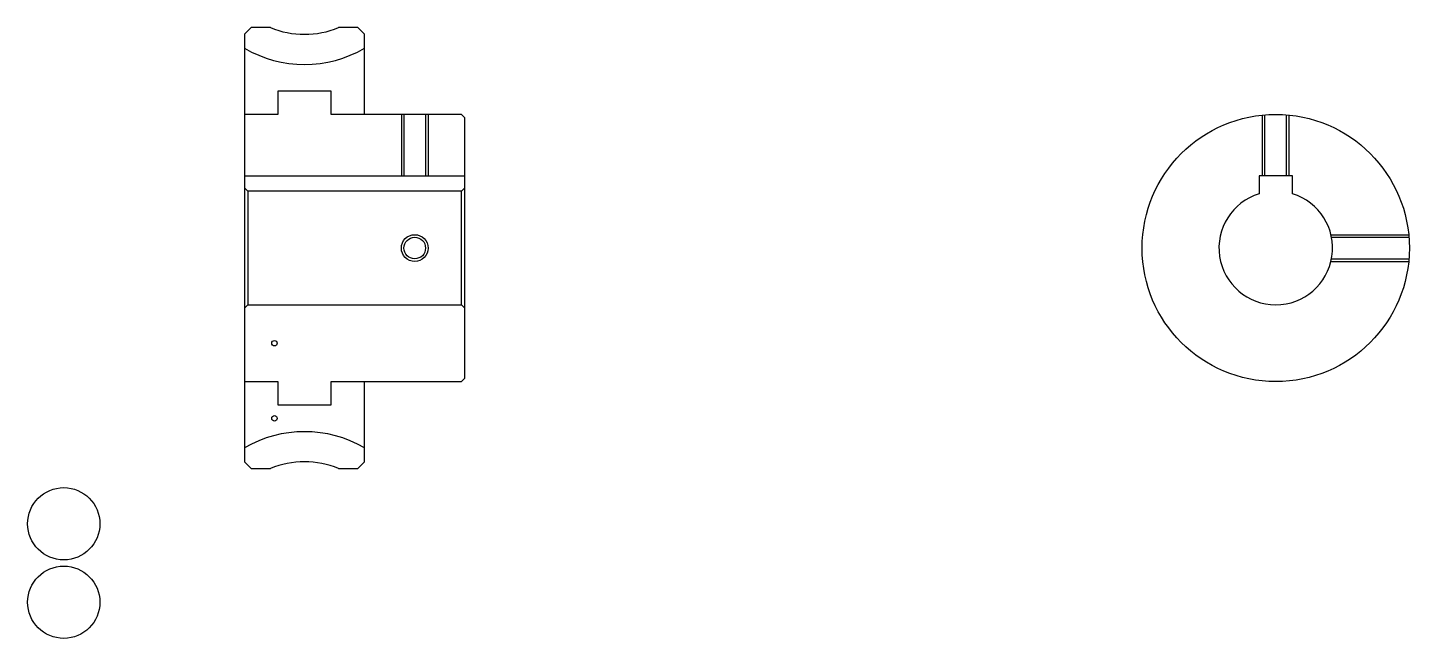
# Model space of a CAD drawing. Header units: metres. Extents: x 70 to 277, y 58 to 150.
import ezdxf

# ---------------------------------------------------------------- set-up
doc = ezdxf.new("R2010")
doc.units = ezdxf.units.M

msp = doc.modelspace()

# ---------------------------------------------------------------- linework, layer by layer
at = {"color": 4}
for p, q in [((102.740746, 127.614822), (135.740753, 127.614822)), ((135.740753, 125.814819), (135.240753, 125.314819)), ((102.740746, 107.814819), (103.240746, 108.314819)), ((135.740753, 107.814819), (135.240753, 108.314819))]:
    msp.add_line(p, q, dxfattribs=at)
for points in [[(106.641724, 149.814819), (103.740746, 149.814819), (102.740746, 148.814819), (102.740746, 107.814819)], [(120.740746, 136.814819), (120.740746, 148.814819), (119.740746, 149.814819), (116.839767, 149.814819)], [(120.740746, 136.814819), (115.740746, 136.814819), (115.740746, 140.314819), (107.740746, 140.314819), (107.740746, 136.814819), (102.740746, 136.814819)], [(120.740746, 96.814819), (135.240753, 96.814819), (135.740753, 97.314819), (135.740753, 136.314819), (135.240753, 136.814819), (120.740746, 136.814819)], [(126.240746, 136.814819), (126.240746, 127.614822)], [(126.620743, 136.814819), (126.620743, 127.614822)], [(129.860748, 136.814819), (129.860748, 127.614822)], [(130.240753, 136.814819), (130.240753, 127.614822)], [(255.129639, 127.614822), (255.129639, 136.714569)], [(255.509644, 127.614822), (255.509644, 136.7491)], [(258.749634, 127.614822), (258.749634, 136.7491)], [(259.129639, 127.614822), (259.129639, 136.714569)], [(259.629639, 124.938858), (259.629639, 127.614822), (254.629639, 127.614822), (254.629639, 124.938858)], [(102.740746, 125.814819), (103.240746, 125.314819), (103.240746, 108.314819), (135.240753, 108.314819), (135.240753, 125.314819), (103.240746, 125.314819)], [(265.390991, 118.814819), (277.029388, 118.814819)], [(265.473816, 118.434822), (277.063904, 118.434822)], [(265.390991, 114.814819), (277.029388, 114.814819)], [(265.473816, 115.194817), (277.063904, 115.194817)], [(102.740746, 107.814819), (102.740746, 84.814819), (103.740746, 83.814819), (106.641724, 83.814819)], [(102.740746, 96.814819), (107.740746, 96.814819), (107.740746, 93.314819), (115.740746, 93.314819), (115.740746, 96.814819), (120.740746, 96.814819)], [(116.839767, 83.814819), (119.740746, 83.814819), (120.740746, 84.814819), (120.740746, 96.814819)]]:
    msp.add_lwpolyline(points, dxfattribs=at)
for centre, radius in [((257.129639, 116.814819), 20), ((128.240753, 116.814819), 1.62)]:
    msp.add_circle(centre, radius, dxfattribs=at)
at = {"color": 7}
msp.add_circle((128.240753, 116.814819), 2, dxfattribs=at)
at = {"color": 5}
for centre, radius in [((107.240746, 102.564819), 0.405556), ((107.240746, 91.314819), 0.405556), ((75.703705, 75.527786), 5.407407), ((75.703705, 63.777782), 5.407407)]:
    msp.add_circle(centre, radius, dxfattribs=at)
at = {"color": 4}
for centre, radius, start, end in [((111.740746, 162.314819), 13.5, 247.80839416, 292.19160389), ((111.740746, 162.314819), 18, 239.99999955, 300.00000045), ((257.129639, 116.814819), 8.5, 107.10463483, 72.89536517), ((111.740746, 71.314819), 18, 59.99999955, 120.00000045), ((111.740746, 71.314819), 13.5, 67.80839611, 112.19160584)]:
    msp.add_arc(centre, radius, start, end, dxfattribs=at)

doc.saveas('drawing.dxf')
